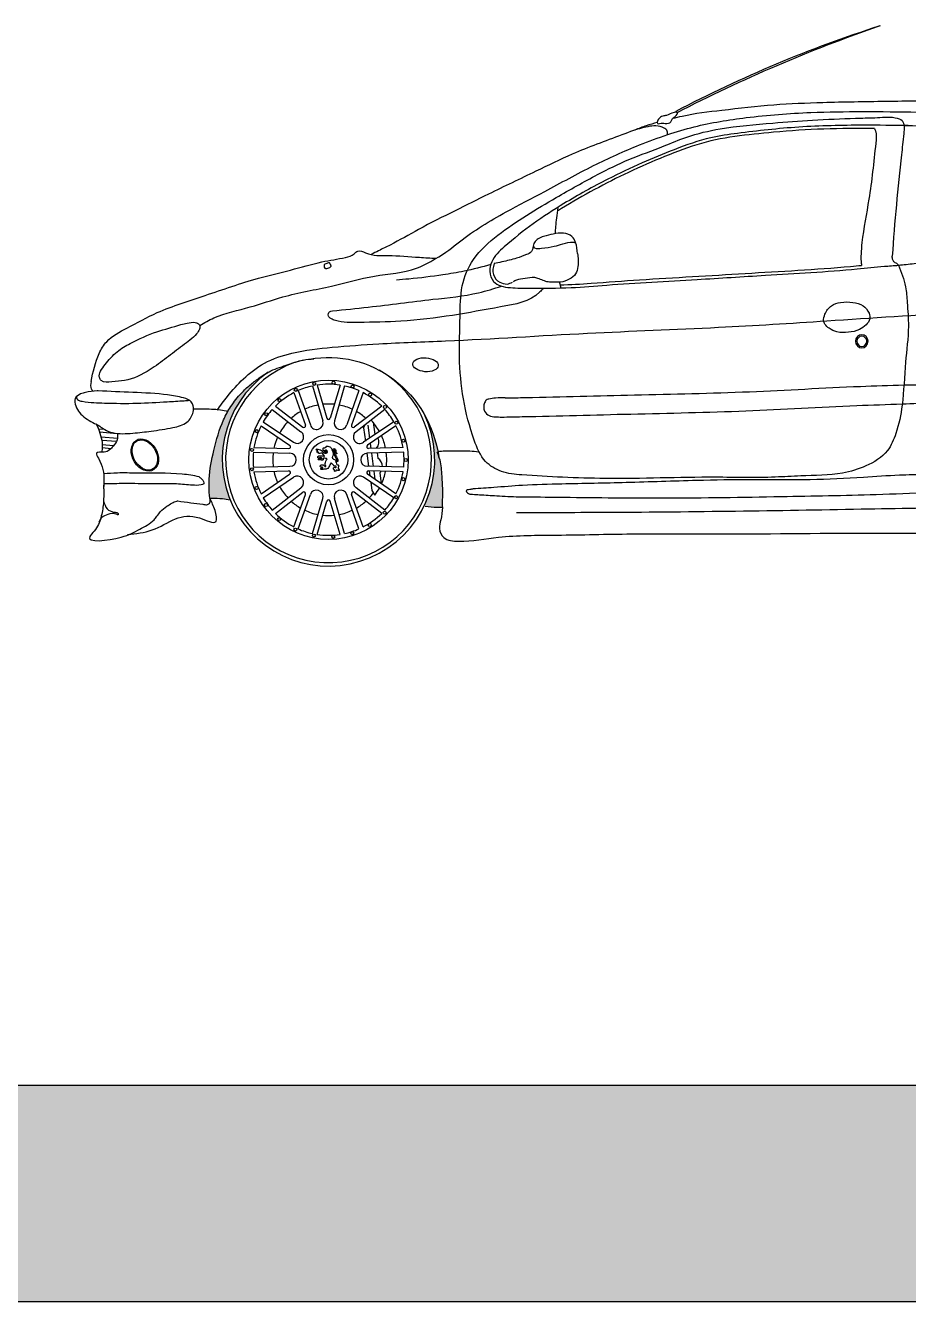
# Model space of a CAD drawing. Header units: millimetres. Extents: x 116290 to 180258, y 22146 to 121276.
# Drawn here: x 120616 to 123255, y 22146 to 25960 of the extents above; entities that cross this region are included whole.
import ezdxf

# ---------------------------------------------------------------- set-up
doc = ezdxf.new("R2010")
doc.units = ezdxf.units.MM
doc.layers.add('www.cad-blocks.net', color=7, linetype='Continuous')

# ---------------------------------------------------------------- blocks, each defined once
blk = doc.blocks.new('A$C3BB6344F')
h = blk.add_hatch(color=256)
h.paths.add_polyline_path([(448.5, 244.5), (444.6, 263.2), (441.9, 282.1), (440.2, 305.7), (440, 319.8), (440.2, 331.2), (442.3, 356.4), (447, 383.9), (455.4, 415.5), (465, 441.2), (470.7, 453.9), (478, 468.3), (488.8, 486.8), (499.6, 502.9), (514.2, 521.6), (526.9, 535.9), (544, 552.6), (561, 567), (576.4, 578.5), (566, 572.5), (558.5, 567.6), (542.8, 556.7), (525, 542.8), (507.6, 527.3), (487.7, 506.1), (475.4, 490.7), (461.6, 470.4), (446, 441.9), (437.5, 422.2), (428, 395), (420.8, 369.4), (413.8, 341), (408.3, 315.7), (403.9, 289.6), (401, 260.8), (400.7, 228.5), (401.4, 213.8), (402.4, 207.9), (404.3, 202.2), (407, 202.4), (415, 202.8), (422.4, 202.8), (433.7, 202.2), (446.3, 200.8), (455.4, 199.5), (463.5, 198.1), (458.8, 209.7), (453, 227.5)])
h.paths.add_polyline_path([(1097.8, 207.6), (1097.9, 223.4), (1097.6, 235.7), (1096.8, 255), (1095.8, 269.5), (1093.7, 294.4), (1090.8, 312.3), (1088.7, 320.7), (1086.5, 327.7), (1084.9, 337.8), (1081.4, 355.5), (1075.8, 377.3), (1068.8, 398.7), (1060.6, 419.5), (1053.1, 435.6), (1051.4, 438.2), (1051.7, 436.7), (1052.4, 435.4), (1055.3, 427.7), (1056.8, 423.6), (1059.3, 416.4), (1064.2, 399.8), (1068.7, 380.8), (1072.4, 358.3), (1074.2, 340.3), (1074.9, 326.6), (1074.7, 302.2), (1071.2, 268.1), (1065, 238.1), (1058.9, 217.5), (1051.5, 197.5), (1044.2, 180.9), (1046.3, 179.3), (1049, 178.9), (1057.4, 177.7), (1072.4, 176.2), (1083.2, 175.8), (1091.8, 175.9), (1097.6, 176.1), (1097.4, 180.7), (1097.4, 193)])
for p, q in [((709.5, 538.1), (740.1, 433.6)), ((723.1, 540.6), (752.2, 441.5)), ((791.9, 540.6), (762.8, 441.5)), ((805.5, 538.1), (774.9, 433.6)), ((654.2, 518.2), (688.9, 420.9)), ((666.7, 524.2), (703.3, 421.6)), ((848.3, 524.2), (811.7, 421.6)), ((860.8, 518.2), (826.1, 420.9)), ((589, 467.7), (675.2, 401.2)), ((598.6, 477.8), (680.4, 414.7)), ((916.4, 477.8), (834.6, 414.7)), ((926, 467.7), (839.8, 401.2)), ((562.6, 431.3), (652.5, 369.9)), ((862.4, 412.5), (867.1, 422.3)), ((952.4, 431.3), (862.5, 369.9)), ((874.7, 420.7), (879.8, 381.7)), ((891, 429.8), (895.9, 392.7)), ((69.1, 410.4), (86.8, 409)), ((73, 400.6), (126.2, 396.2)), ((77.5, 386.2), (126.6, 382.1)), ((556, 419.2), (641.3, 360.9)), ((862.4, 412.5), (867.6, 373.4)), ((959, 419.2), (873.7, 360.9)), ((79.6, 376.6), (123.9, 372.9)), ((81.2, 363.3), (115.3, 360.5)), ((81.3, 353.9), (107.7, 351.7)), ((534.7, 353.8), (638, 350.8)), ((980.3, 353.8), (877, 350.8)), ((881.8, 366.4), (883.8, 351)), ((901.1, 352.6), (901.2, 351.5)), ((532.9, 340), (641.8, 336.9)), ((872.3, 336.9), (877.4, 298.1)), ((982.1, 340), (873.2, 336.9)), ((885.6, 337.3), (890.8, 297.7)), ((903, 337.8), (905.1, 322)), ((532.9, 295), (641.8, 298.2)), ((534.7, 281.3), (638, 284.3)), ((556, 215.9), (641.3, 274.2)), ((982.1, 295), (873.2, 298.2)), ((959, 215.9), (873.7, 274.2)), ((980.3, 281.3), (877, 284.3)), ((879.2, 284.2), (881.2, 269.1)), ((892.6, 283.8), (895.8, 259.1)), ((910.8, 278.2), (915.1, 246)), ((562.6, 203.7), (652.5, 265.2)), ((589, 167.3), (675.2, 233.8)), ((926, 167.3), (839.8, 233.8)), ((952.4, 203.7), (862.5, 265.2)), ((883.6, 250.7), (886.9, 225.4)), ((598.6, 157.3), (680.4, 220.4)), ((654.2, 116.9), (688.9, 214.2)), ((666.7, 110.9), (703.3, 213.4)), ((709.5, 97), (740.1, 201.5)), ((723.1, 94.5), (752.2, 193.6)), ((791.9, 94.5), (762.8, 193.6)), ((805.5, 97), (774.9, 201.5)), ((848.3, 110.9), (811.7, 213.4)), ((860.8, 116.9), (826.1, 214.2)), ((916.4, 157.3), (834.6, 220.4)), ((886.9, 225.4), (896, 212.2))]:
    blk.add_line(p, q)
for centre, radius in [((757.5, 317.5), 238.2), ((714.8, 544.3), 4.53), ((772.6, 547.8), 4.53), ((829.4, 536.8), 4.53), ((610.9, 495.7), 4.53), ((659.8, 526.6), 4.53), ((881.7, 512.1), 4.53), ((571.1, 453.7), 4.53), ((926.1, 475.1), 4.53), ((960, 428.2), 4.53), ((543.1, 403), 4.53), ((757.5, 317.5), 75.1), ((528.6, 347.1), 4.53), ((757.5, 317.5), 57.5), ((981.2, 374.4), 4.53), ((988.3, 316.9), 4.53), ((528.5, 289.2), 4.53), ((542.7, 233.1), 4.53), ((980.9, 259.6), 4.53), ((959.4, 205.8), 4.53), ((570.4, 182.4), 4.53), ((925.3, 159.1), 4.53), ((609.9, 140.1), 4.53), ((880.7, 122.4), 4.53), ((658.7, 109), 4.53), ((713.7, 91), 4.53), ((771.4, 87.2), 4.53), ((828.2, 97.9), 4.53)]:
    blk.add_circle(centre, radius)
for centre, radius, start, end in [((757.5, 317.5), 307.6, 104.1651, 60.4731), ((757.5, 317.5), 317.6, 124.5853, 25.2487), ((757.5, 317.5), 225.7, 102.2808, 113.7192), ((757.5, 317.5), 225.7, 81.239, 98.761), ((757.5, 317.5), 225.7, 66.2808, 77.7192), ((757.5, 317.5), 225.7, 117.239, 134.761), ((757.5, 317.5), 225.7, 45.239, 62.761), ((757.5, 317.5), 225.7, 138.2808, 149.7192), ((757.5, 317.5), 166.7, 119.9524, 132.0476), ((757.5, 317.5), 166.7, 100.8355, 115.1645), ((757.5, 317.5), 166.7, 83.9524, 96.0476), ((757.5, 317.5), 166.7, 64.8355, 79.1645), ((757.5, 317.5), 166.7, 47.9524, 60.0476), ((757.5, 317.5), 225.7, 30.2808, 41.7192), ((757.5, 317.5), 166.7, 136.8355, 151.1645), ((683.7, 419.1), 5.52, 232.3508, 19.6492), ((721.7, 427.6), 19.4, 198, 288), ((721.7, 427.6), 19.4, 288, 18), ((757.5, 443), 5.52, 196.3508, 343.6492), ((793.3, 427.6), 19.4, 162, 252), ((793.3, 427.6), 19.4, 252, 342), ((831.3, 419.1), 5.52, 160.3508, 307.6492), ((757.5, 317.5), 174, 29.0691, 42.9309), ((757.5, 317.5), 225.7, 153.239, 170.761), ((757.5, 317.5), 166.7, 155.9524, 168.0476), ((663.9, 385.6), 19.4, 324, 54), ((851.1, 385.6), 19.4, 126, 216), ((879.6, 371.3), 28.5, 51.6536, 55.8865), ((879.6, 371.3), 28.5, 319.0312, 23.6071), ((757.5, 317.5), 174, 11.5129, 24.4871), ((757.5, 317.5), 225.7, 9.239, 26.761), ((638.2, 356.3), 5.52, 268.3508, 55.6492), ((663.9, 385.6), 19.4, 234, 324), ((851.1, 385.6), 19.4, 216, 306), ((876.8, 356.3), 5.52, 124.3508, 271.6492), ((757.5, 317.5), 225.7, 174.2808, 185.7192), ((757.5, 317.5), 166.7, 172.8355, 187.1645), ((641.8, 317.5), 19.4, 0, 90), ((641.8, 317.5), 19.4, 270, 360), ((873.2, 317.5), 19.4, 90, 180), ((873.2, 317.5), 19.4, 180, 270), ((890.1, 297.8), 28.5, 358.1905, 58.201), ((757.5, 317.5), 174, 353.0691, 6.9309), ((757.5, 317.5), 225.7, 354.2808, 5.7192), ((757.5, 317.5), 225.7, 189.239, 206.761), ((757.5, 317.5), 166.7, 191.9524, 204.0476), ((638.2, 278.8), 5.52, 304.3508, 91.6492), ((663.9, 249.5), 19.4, 36, 126), ((851.1, 249.5), 19.4, 54, 144), ((876.8, 278.8), 5.52, 88.3508, 235.6492), ((890.1, 297.8), 28.5, 316.7167, 329.2311), ((757.5, 317.5), 174, 335.5129, 348.4871), ((757.5, 317.5), 225.7, 333.239, 350.761), ((757.5, 317.5), 166.7, 208.8355, 223.1645), ((663.9, 249.5), 19.4, 306, 36), ((851.1, 249.5), 19.4, 144, 234), ((757.5, 317.5), 174, 322.7677, 330.9309), ((757.5, 317.5), 225.7, 210.2808, 221.7192), ((757.5, 317.5), 166.7, 227.9524, 240.0476), ((683.7, 216), 5.52, 340.3508, 127.6492), ((721.7, 207.5), 19.4, 72, 162), ((721.7, 207.5), 19.4, 342, 72), ((757.5, 192.1), 5.52, 16.3508, 163.6492), ((793.3, 207.5), 19.4, 108, 198), ((793.3, 207.5), 19.4, 18, 108), ((831.3, 216), 5.52, 52.3508, 199.6492), ((757.5, 317.5), 166.7, 299.9524, 312.0476), ((757.5, 317.5), 166.7, 316.8355, 323.5922), ((757.5, 317.5), 225.7, 318.2808, 329.7192), ((757.5, 317.5), 225.7, 225.239, 242.761), ((757.5, 317.5), 166.7, 244.8355, 259.1645), ((757.5, 317.5), 166.7, 280.8355, 295.1645), ((757.5, 317.5), 225.7, 297.239, 314.761), ((757.5, 317.5), 166.7, 263.9524, 276.0476), ((757.5, 317.5), 225.7, 246.2808, 257.7192), ((757.5, 317.5), 225.7, 261.239, 278.761), ((757.5, 317.5), 225.7, 282.2808, 293.7192)]:
    blk.add_arc(centre, radius, start, end)
at = {"extrusion": (0, 0, -1)}
for centre, major_axis, start_param, end_param in [((3556.8, -2279.4), (0, 4075), 5.816263, 5.984803), ((3879.3, -3022.1), (0, 4884.5), 5.82328, 5.96363), ((757.5, 276.7), (0, 346.6), 6.112815, 7.708258)]:
    blk.add_ellipse(centre, major_axis=major_axis, ratio=0.959877, start_param=start_param, end_param=end_param, dxfattribs=at)
for major_axis in [(0, 19.7), (0, 15.3)]:
    blk.add_ellipse((2351.4, 671.6), major_axis=major_axis, ratio=0.959877, dxfattribs=at)
for centre, major_axis, ratio, start_param, end_param in [((1047.3, 601.6), (-38.2, 2.9), 0.542482, 0.004368194724994279, 6.287553501904581), ((208.6, 331.7), (-24.7, 44.8), 0.725006, 0.056714, 6.339899)]:
    blk.add_ellipse(centre, major_axis=major_axis, ratio=ratio, start_param=start_param, end_param=end_param)
for points, knots in [([(3134, 1324.7), (3120.2, 1327.1), (3085.9, 1333), (2997.8, 1350.1), (2870.9, 1367.3), (2733.1, 1381.2), (2584.4, 1390.8), (2425.1, 1388.3), (2248.4, 1385.9), (2085.2, 1379.3), (1945.2, 1363.1), (1843.6, 1351.3), (1794.9, 1339.6), (1785.3, 1337.2)], [0, 0, 0, 0, 0.03388, 0.084444, 0.218048, 0.344664, 0.42105, 0.579932, 0.731759, 0.850568, 0.976761, 1.074341, 1.098331, 1.098331, 1.098331, 1.098331]), ([(1075.9, 918), (1108.4, 935.6), (1170, 989.3), (1277.4, 1054.5), (1414.1, 1124), (1544.5, 1196.7), (1667.8, 1252.3), (1768.7, 1289.7), (1874.3, 1321.1), (2017.5, 1344), (2185.8, 1357.1), (2356.8, 1358.7), (2553.8, 1357), (2747.7, 1351.7), (2933.5, 1338.5), (3036.4, 1322.5), (3090.3, 1309.4), (3098.2, 1307.5)], [0, 0, 0, 0, 0.06274, 0.195085, 0.300258, 0.432964, 0.554203, 0.6265, 0.693156, 0.820888, 0.977767, 1.103117, 1.236477, 1.456752, 1.574411, 1.689139, 1.708898, 1.708898, 1.708898, 1.708898]), ([(2460.8, 898.8), (2469.3, 877.8), (2483.6, 841.9), (2487.4, 779.5), (2493.5, 704.3), (2479, 602.3), (2476.6, 494.1), (2458.7, 404.9), (2428.4, 334.2), (2365.8, 296.6), (2277.4, 270.3), (2185, 270.9), (2058.7, 262.8), (1863.4, 268.1), (1651.7, 258.6), (1458.6, 264.8), (1355.3, 270), (1275.4, 277.8), (1218.3, 311.7), (1168.1, 433), (1144.2, 580.4), (1151.4, 735.3), (1150.6, 836.1), (1188.9, 926), (1290.1, 1014.2), (1418.9, 1091), (1550.2, 1165.3), (1657.2, 1218.3), (1748.2, 1249.5), (1836.7, 1287.7), (1945.8, 1312.6), (2072.2, 1323.1), (2207.3, 1334.1), (2309.1, 1337.6), (2371.2, 1339.4), (2390.4, 1340)], [0.001641, 0.001641, 0.001641, 0.001641, 0.05437, 0.091598, 0.14648, 0.230352, 0.330725, 0.39821, 0.442961, 0.506097, 0.56469, 0.666423, 0.728208, 0.872874, 1.14036, 1.24327, 1.342181, 1.392241, 1.43716, 1.493607, 1.690089, 1.783283, 1.855582, 1.923075, 2.004533, 2.170821, 2.284321, 2.367672, 2.458367, 2.516957, 2.600128, 2.728425, 2.825072, 2.929399, 2.976055, 2.976055, 2.976055, 2.976055]), ([(1740.4, 1323), (1739.4, 1327.2), (1743.2, 1337.8), (1755, 1345.2), (1772.7, 1346.7), (1783.1, 1355.4), (1805.4, 1358.5), (1794.3, 1341.3), (1783.4, 1338.3), (1781.3, 1322.7), (1762.1, 1322.3), (1752.3, 1325.7), (1740.9, 1320.8), (1740.4, 1323)], [0, 0, 0, 0, 0.0124384, 0.0281813, 0.0393161, 0.0638503, 0.0736773, 0.0873486, 0.0997936, 0.1081025, 0.1259986, 0.1424676, 0.149019, 0.149019, 0.149019, 0.149019]), ([(2390.4, 1340), (2400.6, 1340.8), (2421, 1342.2), (2447.9, 1341.9), (2480.5, 1332.1), (2475.7, 1281), (2461.6, 1155), (2448.9, 1027.6), (2442.3, 925.7)], [0, 0, 0, 0, 0.0247277, 0.0494555, 0.0672845, 0.0977116, 0.1473482, 0.3840714, 0.3840714, 0.3840714, 0.3840714]), ([(1771, 1289.5), (1770.8, 1294.3), (1769.7, 1304.6), (1743.8, 1318.7), (1696.2, 1312), (1608.1, 1278.7), (1496.9, 1238.6), (1366.3, 1174.1), (1249, 1118.7), (1132.4, 1060.1), (1033.5, 1011.2), (959.3, 967.5), (911.2, 944.5), (892.5, 934.7), (885.2, 930.8)], [0.0029383, 0.0029383, 0.0029383, 0.0029383, 0.0135032, 0.0265755, 0.0664685, 0.127257, 0.2550065, 0.3518371, 0.4783793, 0.5681223, 0.6664998, 0.744351, 0.775166, 0.7951163, 0.7951163, 0.7951163, 0.7951163]), ([(2489.5, 1316.5), (2445, 1317), (2336.1, 1318.2), (2165.6, 1314.8), (2014, 1298.1), (1888.3, 1280.6), (1794, 1246.5), (1691.7, 1204.5), (1581, 1152), (1472.3, 1091.5), (1367.6, 1024.6), (1296.5, 966.9), (1245.7, 920.4), (1236.9, 879.9), (1250.3, 839.2), (1303.9, 830.3), (1379.6, 830.3), (1477.1, 830.2), (1643.2, 844.8), (1837.1, 854.6), (2040.4, 868.1), (2200.1, 876.5), (2318.6, 886.2), (2405.7, 895.1), (2446.8, 897.9), (2460.8, 898.8)], [0, 0, 0, 0, 0.10843, 0.264559, 0.414046, 0.479029, 0.57221, 0.655351, 0.746715, 0.867409, 0.955203, 1.043569, 1.090058, 1.11235, 1.137253, 1.180615, 1.227312, 1.327965, 1.414218, 1.633397, 1.799241, 1.909534, 2.022184, 2.088078, 2.122232, 2.122232, 2.122232, 2.122232]), ([(2389, 1308.1), (2288.2, 1308.3), (2187.7, 1306.2), (2010.1, 1288.7), (1932, 1282.3), (1784.3, 1235.5), (1711.9, 1204.1), (1572.8, 1137.5), (1506.1, 1101), (1441.5, 1060.6)], [0.0814335, 0.0814335, 0.0814335, 0.0814335, 0.3266915, 0.3266915, 0.5165101, 0.5165101, 0.7063287, 0.7063287, 0.8899649, 0.8899649, 0.8899649, 0.8899649]), ([(1740.1, 1325.4), (1729, 1322.5), (1706.2, 1316.3), (1684.2, 1307.6), (1672.8, 1303)], [1.13606968, 1.13606968, 1.13606968, 1.13606968, 1.1637912, 1.19332612, 1.19332612, 1.19332612, 1.19332612]), ([(2389, 1308.1), (2390.2, 1305.6), (2396, 1291.9), (2388.1, 1216.9), (2377, 1109.1), (2354.3, 998.6), (2348.9, 936.7), (2348.6, 913.9), (2349.8, 902.9), (2350.3, 898.6)], [0.0020031, 0.0020031, 0.0020031, 0.0020031, 0.008562, 0.0366865, 0.1680277, 0.2704138, 0.2974854, 0.3132225, 0.3233229, 0.3233229, 0.3233229, 0.3233229]), ([(2477.5, 1316.6), (2511.5, 1316.2), (2594.3, 1315.1), (2710.4, 1306.8), (2816.3, 1293.5), (2892, 1279.9), (2946.3, 1262.6), (2980.7, 1233.4), (2999.2, 1190.2), (2996.6, 1142.9), (2987.2, 1094.1), (2977, 1039.2), (2965, 1009.9), (2946.3, 970), (2887, 947.2), (2818.6, 931.6), (2733.5, 924.6), (2651.4, 915), (2573.5, 911.2), (2511.1, 902.9), (2476.5, 900), (2460.8, 898.7)], [0, 0, 0, 0, 0.082607, 0.201194, 0.283026, 0.34105, 0.389878, 0.421775, 0.449559, 0.490237, 0.528159, 0.575076, 0.603434, 0.627668, 0.671191, 0.744163, 0.802628, 0.877157, 0.945523, 0.991917, 1.029985, 1.029985, 1.029985, 1.029985]), ([(1443.1, 1071.8), (1439.8, 1048.5), (1436.5, 1024.7), (1435.1, 1000.7), (1434.8, 993.6)], [0, 0, 0, 0, 0.03967992, 0.05613221, 0.05613221, 0.05613221, 0.05613221]), ([(1501.3, 934.3), (1500.5, 945.3), (1499.3, 963.6), (1485.1, 988.7), (1458.2, 997.4), (1429.2, 992.4), (1399.9, 986), (1372.7, 974), (1368.5, 953), (1365.2, 936.9), (1344.1, 928.7), (1322.7, 919.9), (1304.8, 916), (1297.1, 914.4)], [0, 0, 0, 0, 0.0316693, 0.0523733, 0.0793088, 0.1098189, 0.1394417, 0.172123, 0.1866697, 0.1995705, 0.2166966, 0.2480089, 0.2711833, 0.2711833, 0.2711833, 0.2711833]), ([(1369.1, 956.1), (1370.4, 954.2), (1376.4, 947.2), (1401.5, 951.1), (1428.3, 953.9), (1458.8, 963), (1481, 970.6), (1493.6, 966.6), (1496.5, 965.5)], [0.0047231, 0.0047231, 0.0047231, 0.0047231, 0.0100424, 0.027011, 0.0578189, 0.0794483, 0.104035, 0.1113947, 0.1113947, 0.1113947, 0.1113947]), ([(47.8, 551.3), (53.8, 580.2), (62.5, 622.9), (98.6, 681.9), (164.2, 715.9), (259.3, 767.8), (394.3, 809), (525.4, 857), (643.6, 883.1), (729.4, 909.5), (793.9, 918.4), (830.9, 928.3), (846.9, 946.9), (883.7, 925.9), (943.7, 930.3), (1014.7, 923), (1062.2, 920.8), (1078.5, 920)], [0, 0, 0, 0, 0.0684593, 0.1012313, 0.1591526, 0.2412368, 0.3640021, 0.4987977, 0.5791386, 0.6574309, 0.7153668, 0.7380889, 0.7486351, 0.7680872, 0.8233096, 0.8993854, 0.939112, 0.939112, 0.939112, 0.939112]), ([(372.6, 718.6), (386.5, 726.9), (433.4, 754.2), (520.7, 770.5), (635, 812), (761.4, 832.6), (892.3, 871.3), (998.7, 876.7), (1057, 906.3), (1075.4, 918), (1078.5, 920)], [0.0058123, 0.0058123, 0.0058123, 0.0058123, 0.0445156, 0.1360801, 0.2181084, 0.3388695, 0.4455689, 0.549084, 0.5925664, 0.6014621, 0.6014621, 0.6014621, 0.6014621]), ([(1501.3, 934.3), (1502.4, 928), (1504.6, 915.1), (1503.4, 894.3), (1498.4, 870.5), (1476.1, 856.1), (1454.1, 846.9), (1433.8, 848.9), (1417.7, 847.5), (1402.2, 852), (1388, 858), (1368.7, 864.5), (1345.9, 858), (1323.1, 858.2), (1312.4, 851.3), (1309.3, 849.3)], [0, 0, 0, 0, 0.0184073, 0.0375167, 0.0602951, 0.0844344, 0.1118974, 0.1301367, 0.1449018, 0.1600695, 0.1776541, 0.1911366, 0.2199163, 0.2463312, 0.2572116, 0.2572116, 0.2572116, 0.2572116]), ([(2461.5, 896.9), (2460.8, 899.1), (2458.3, 904.6), (2448.6, 906.2), (2443.4, 915.7), (2442.4, 922), (2442.3, 925.7)], [0.0027113, 0.0027113, 0.0027113, 0.0027113, 0.00779389, 0.01689477, 0.02326632, 0.03175006, 0.03175006, 0.03175006, 0.03175006]), ([(765, 896), (763.3, 892.6), (756.8, 891.9), (750.4, 887.8), (747.6, 889.9), (744.7, 891.1), (744.6, 895.6), (743.6, 901.2), (749.6, 903.6), (754.2, 905.1), (760.6, 908.1), (762.1, 903.3), (763.9, 900.8), (764.6, 898.9), (765.2, 897.2), (765.2, 896.4), (765, 896)], [0, 0, 0, 0, 0.01104914, 0.01733658, 0.01949992, 0.0207353, 0.02669154, 0.03018667, 0.0358441, 0.04208958, 0.04733893, 0.05191555, 0.05351608, 0.05664671, 0.05752234, 0.05879912, 0.05879912, 0.05879912, 0.05879912]), ([(1242.1, 900.8), (1215.7, 893.8), (1168.6, 881.4), (1086.8, 867.9), (1019.3, 859.4), (972.7, 855.7), (960.2, 854.7)], [0.0023467, 0.0023467, 0.0023467, 0.0023467, 0.0686168, 0.1203147, 0.2034476, 0.233899, 0.233899, 0.233899, 0.233899]), ([(1252.5, 903.7), (1244.3, 882.6), (1249.6, 856.7), (1275.9, 845.2), (1283.2, 843.4), (1290.9, 842.2)], [1.09149085, 1.09149085, 1.09149085, 1.09149085, 1.15337604, 1.15337604, 1.17246805, 1.17246805, 1.17246805, 1.17246805]), ([(1449.5, 840.3), (1480.5, 841.2), (1511.5, 842.7), (1590.4, 848.8), (1638.7, 852.5), (1792.2, 862.1), (1897.5, 868), (2108, 881), (2213.2, 886.1), (2328.7, 896.6), (2339.5, 897.6), (2350.3, 898.6)], [1.3014433, 1.3014433, 1.3014433, 1.3014433, 1.3768429, 1.3768429, 1.4943147, 1.4943147, 1.7505419, 1.7505419, 2.0067691, 2.0067691, 2.032994, 2.032994, 2.032994, 2.032994]), ([(768.9, 762.8), (804.8, 766.2), (905.1, 776.1), (1050.2, 796.5), (1185, 808.4), (1251.8, 829.1), (1274.4, 836.6)], [0.0055861, 0.0055861, 0.0055861, 0.0055861, 0.0930272, 0.2504083, 0.362235, 0.4198338, 0.4198338, 0.4198338, 0.4198338]), ([(1399.1, 830.3), (1395.9, 826.4), (1364.9, 790.2), (1261.8, 773.4), (1126.2, 747.1), (983.4, 730), (867.3, 728.1), (798.4, 727.2), (773.8, 734.9), (771.8, 735.6)], [0.0062226, 0.0062226, 0.0062226, 0.0062226, 0.0181756, 0.1194494, 0.2373778, 0.3634582, 0.464687, 0.522253, 0.5274199, 0.5274199, 0.5274199, 0.5274199]), ([(424.5, 465.7), (434.6, 479.5), (458.8, 512.4), (503.3, 562.7), (566.6, 611.9), (658.9, 642.4), (774.5, 655), (927.8, 666.3), (1182.5, 674.5), (1520.7, 697.5), (1900.8, 710.6), (2273.1, 734.2), (2623.6, 758.5), (2949.5, 768.6), (3193.5, 795.8), (3398.5, 800.1), (3545, 792.2), (3646.8, 785.4), (3678.7, 776.4), (3686.4, 774.1)], [0, 0, 0, 0, 0.040473, 0.09676, 0.159229, 0.22996, 0.328711, 0.441449, 0.603548, 0.947988, 1.26533, 1.527909, 1.854542, 2.11917, 2.320185, 2.4506, 2.616813, 2.677591, 2.697114, 2.697114, 2.697114, 2.697114]), ([(2236.5, 732.1), (2237.5, 739), (2240.6, 756.6), (2258.2, 780.6), (2290.5, 790.1), (2322.9, 789.5), (2355.6, 781.7), (2373, 760.2), (2377.7, 736.6), (2363.4, 719.4), (2342.6, 702.8), (2311.1, 698.5), (2279.3, 696.5), (2255.6, 708.1), (2241.7, 720.3), (2237.9, 728.9), (2236.7, 732.1)], [0.0029515, 0.0029515, 0.0029515, 0.0029515, 0.019154, 0.0444826, 0.0681378, 0.0976968, 0.1236411, 0.1463362, 0.1597179, 0.175797, 0.195239, 0.223046, 0.2508018, 0.2713177, 0.2853942, 0.2934528, 0.2934528, 0.2934528, 0.2934528]), ([(315.8, 721.6), (292.2, 713.8), (239.9, 701.3), (176.6, 672.7), (122.8, 641.4), (95.2, 609.9), (76.5, 584.9), (70, 566.1), (81.8, 546.3), (113.4, 551.7), (162, 552.7), (219, 581.6), (273.4, 621.7), (319.6, 657.6), (355.6, 683.6), (372.4, 706), (374.2, 723.7), (354.9, 730.4), (336.6, 726.3), (322.2, 723.6), (315.8, 721.6)], [0, 0, 0, 0, 0.0742657, 0.160568, 0.2061963, 0.2578056, 0.2810757, 0.29908, 0.3098959, 0.341669, 0.379902, 0.4622785, 0.5217252, 0.5814805, 0.6355298, 0.6509663, 0.6639475, 0.678472, 0.7017488, 0.7218455, 0.7218455, 0.7218455, 0.7218455]), ([(771.8, 735.6), (769.5, 736.8), (764, 739.9), (756.1, 745.4), (756.1, 754.9), (761.1, 761.3), (765.9, 762.4), (768.9, 762.8)], [0.00651883, 0.00651883, 0.00651883, 0.00651883, 0.01285997, 0.02146369, 0.02772575, 0.03244476, 0.03949, 0.03949, 0.03949, 0.03949]), ([(400.8, 224), (400.6, 236), (399.9, 277), (414.8, 348.9), (434.6, 423), (465.8, 479.2), (492.9, 513.8), (521.9, 541), (551.2, 563.4), (588.5, 587.1), (634.4, 600.7), (676.6, 616.5), (702.8, 618.4), (713.7, 619.2)], [0, 0, 0, 0, 0.0345251, 0.1178427, 0.2104224, 0.2544919, 0.303845, 0.3382645, 0.3713773, 0.4128834, 0.4681905, 0.5140037, 0.5466172, 0.5466172, 0.5466172, 0.5466172]), ([(47.8, 551.3), (46.5, 543.2), (44.7, 531.9), (51.8, 524.7), (54.1, 522.7)], [0, 0, 0, 0, 0.01720367, 0.02414117, 0.02414117, 0.02414117, 0.02414117]), ([(1285.9, 502.4), (1306.3, 502.8), (1434.8, 505.3), (1678.1, 512.2), (2011.7, 518.3), (2280, 535.3), (2433.9, 540), (2477.3, 541.3)], [0, 0, 0, 0, 0.0494917, 0.3125442, 0.5916729, 0.8602974, 0.9658497, 0.9658497, 0.9658497, 0.9658497]), ([(2472.3, 484.3), (2502.6, 486), (2572.8, 489.9), (2672.5, 495.3), (2751.2, 498), (2796.2, 500.6), (2818.7, 504.8), (2833.5, 516.6), (2842.8, 530.4), (2838.6, 546.6), (2820.3, 550.8), (2806.3, 551.8), (2797.7, 551.7), (2795.9, 551.6)], [0, 0, 0, 0, 0.0910254, 0.2109563, 0.2998253, 0.326703, 0.3467086, 0.3669826, 0.3817763, 0.391583, 0.4099317, 0.4304828, 0.4357614, 0.4357614, 0.4357614, 0.4357614]), ([(2477.3, 541.3), (2509, 541.8), (2585.4, 542.9), (2691.6, 548.8), (2766.1, 550.8), (2795.9, 551.6)], [0, 0, 0, 0, 0.095246, 0.2292423, 0.3187659, 0.3187659, 0.3187659, 0.3187659]), ([(68.6, 523.4), (103.3, 521.7), (172.4, 519.1), (258.9, 514.9), (316.3, 505.5), (346.2, 495.6), (354.7, 477), (354.1, 453.9), (334.2, 423.5), (285.2, 411.3), (231.1, 403.3), (171, 396.5), (123.4, 393.5), (90.1, 405.5), (72.6, 419.6), (51.9, 428.5), (31.1, 441.1), (13.2, 457.8), (1, 477), (-3.6, 502.4), (14.9, 514.8), (37.2, 520.8), (55, 523.2), (67.6, 523.5), (68.6, 523.4)], [0, 0, 0, 0, 0.1040784, 0.2083167, 0.2567579, 0.2825891, 0.2954973, 0.3128122, 0.3472407, 0.3920313, 0.4578042, 0.5129896, 0.5736666, 0.5983436, 0.616497, 0.6397797, 0.6650379, 0.6885389, 0.7105697, 0.7322615, 0.7527807, 0.7678583, 0.8027903, 0.8056789, 0.8056789, 0.8056789, 0.8056789]), ([(4.1, 506), (4.7, 502.5), (7.1, 494.6), (41.2, 488.8), (96.8, 486.6), (183.4, 485.2), (262.1, 490.2), (314.3, 493.2), (336.4, 494.9), (341.7, 495.3)], [0.0045632, 0.0045632, 0.0045632, 0.0045632, 0.0122659, 0.0242228, 0.0783824, 0.1569543, 0.2302035, 0.2710356, 0.2840051, 0.2840051, 0.2840051, 0.2840051]), ([(1285.9, 502.4), (1276.2, 502.5), (1259.7, 502.7), (1241.8, 500), (1229.1, 497.7), (1220.8, 484.2), (1220.1, 463.1), (1237.1, 447), (1256.4, 445.9), (1269, 445.4), (1275.1, 445.2)], [0, 0, 0, 0, 0.0291433, 0.0490829, 0.0548729, 0.0668073, 0.0910284, 0.1094895, 0.1291726, 0.1474641, 0.1474641, 0.1474641, 0.1474641]), ([(354.2, 469.5), (362.8, 469.5), (389.6, 469.5), (424.3, 469.7), (449.4, 464.1), (456.8, 462.3)], [0.00142918, 0.00142918, 0.00142918, 0.00142918, 0.02252544, 0.06659995, 0.08500991, 0.08500991, 0.08500991, 0.08500991]), ([(1275.1, 445.2), (1295.4, 445.6), (1424, 448.1), (1667.3, 455.1), (2000.8, 461.1), (2271.1, 478.2), (2426.9, 482.9), (2472.3, 484.3)], [0, 0, 0, 0, 0.0494917, 0.3125442, 0.5916729, 0.8602974, 0.9705823, 0.9705823, 0.9705823, 0.9705823]), ([(62.2, 425.6), (66.7, 416.3), (74.8, 398.3), (81.2, 372.1), (81.8, 352.4), (79.6, 342.9), (78.8, 340.1)], [0.0069206, 0.0069206, 0.0069206, 0.0069206, 0.03127126, 0.05332832, 0.06959326, 0.07635026, 0.07635026, 0.07635026, 0.07635026]), ([(126.1, 396.7), (127, 389.8), (127.9, 375.6), (111.2, 355.6), (94.8, 335.7), (57.2, 343.7), (82.4, 301.4), (87.6, 273.2), (85, 235.6), (85.6, 226.4)], [0.0035438, 0.0035438, 0.0035438, 0.0035438, 0.019002, 0.0361352, 0.0618444, 0.0810122, 0.093805, 0.1476717, 0.1675132, 0.1675132, 0.1675132, 0.1675132]), ([(183.5, 373), (173.7, 366.5), (168.6, 352.1), (175, 312.4), (196.6, 288.8), (235.1, 284.3), (249.3, 302.1), (243.1, 349.2), (222.1, 373.5), (195.5, 377.8), (188.8, 376.5), (183.5, 373)], [0, 0, 0, 0, 1.052124, 1.052124, 2.604761, 2.604761, 4.157399, 4.157399, 5.710037, 5.710037, 6.283185, 6.283185, 6.283185, 6.283185]), ([(744.5, 329.7), (742.2, 333.7), (738.2, 341), (729.3, 334.2), (726.1, 338.5), (728.8, 340.1), (725.2, 340.9), (722.2, 339.6), (722.6, 343.6), (727, 345.8), (721.9, 345.2), (720.6, 347.7), (721.8, 350.6), (727.5, 349), (733.7, 348.4), (739.2, 342.7), (743.3, 337.7), (747.8, 336.9), (750, 336.9), (750.5, 336.9)], [0, 0, 0, 0, 0.01126101, 0.02034275, 0.02196095, 0.02377042, 0.02606042, 0.02895734, 0.03151549, 0.03458667, 0.03792506, 0.04003505, 0.0419835, 0.04596676, 0.05422371, 0.0619192, 0.06832286, 0.07315385, 0.07484256, 0.07484256, 0.07484256, 0.07484256]), ([(779.9, 315.1), (778.7, 316.2), (776.2, 318.3), (771.8, 318.9), (768.9, 322.8), (771.3, 329.2), (773, 337.6), (768.9, 346.4), (764.9, 355.7), (756.3, 357.7), (751.3, 357.1), (748.6, 356), (749.3, 353.3), (746.4, 353.2), (744.6, 351.1), (741.1, 352.8), (739.6, 348.3), (741.9, 344.5), (746.4, 344.8), (748.7, 347.6), (752.4, 346.5), (753, 344.5), (753.1, 343.3)], [0, 0, 0, 0, 0.00467723, 0.00979473, 0.0122591, 0.01828005, 0.02814277, 0.03770909, 0.04665835, 0.05709429, 0.06058153, 0.06254199, 0.06456709, 0.06651946, 0.06935667, 0.07208216, 0.07548577, 0.07971135, 0.083704, 0.08687461, 0.08968892, 0.09309825, 0.09309825, 0.09309825, 0.09309825]), ([(753.1, 343.3), (752.1, 343.2), (749.7, 343), (747.4, 343), (743.5, 343.3), (746.2, 340.8), (749.2, 342), (751.8, 341.8), (753.2, 341.7)], [0.00070841, 0.00070841, 0.00070841, 0.00070841, 0.00358795, 0.00796434, 0.00963298, 0.01124526, 0.0150069, 0.01915162, 0.01915162, 0.01915162, 0.01915162]), ([(1084.1, 342.5), (1091.2, 343.2), (1114.4, 345.2), (1155, 343.6), (1189.4, 344.6), (1207, 341.1), (1207.6, 341)], [0.0094709, 0.0094709, 0.0094709, 0.0094709, 0.0268674, 0.0659138, 0.1083657, 0.1096771, 0.1096771, 0.1096771, 0.1096771]), ([(753.2, 341.7), (753.2, 341.5), (753.3, 340), (753.7, 338), (751.5, 336.9), (750.4, 336.9), (749.8, 336.9)], [0.094531943, 0.094531943, 0.094531943, 0.094531943, 0.095138104, 0.09841845, 0.099879776, 0.101701771, 0.101701771, 0.101701771, 0.101701771]), ([(1080.8, 341.5), (1083.5, 335.2), (1092.2, 314.5), (1096.3, 268.1), (1098.9, 218), (1096.9, 184.1), (1097.9, 172.4), (1098, 171.6)], [0, 0, 0, 0, 0.0195432, 0.0648818, 0.1326591, 0.1628975, 0.1649865, 0.1649865, 0.1649865, 0.1649865]), ([(370.8, 266.4), (354.2, 270.2), (292, 279.9), (209.4, 276.1), (132.4, 279.1), (99, 276.5), (85.2, 275.3)], [0, 0, 0, 0, 0.0410488, 0.1507421, 0.1986707, 0.2321684, 0.2321684, 0.2321684, 0.2321684]), ([(2722.5, 259.5), (2714.2, 261.2), (2698.3, 265.9), (2668.8, 280.3), (2614.7, 277.9), (2544.9, 273.4), (2453.8, 271.7), (2339.2, 262.8), (2191, 256), (2025.1, 258.9), (1841.5, 255.6), (1653.5, 248.8), (1479.7, 245.8), (1347.8, 242.6), (1259.4, 235), (1210.1, 231.9), (1189.5, 230.5)], [0.041251, 0.041251, 0.041251, 0.041251, 0.061869, 0.081151, 0.119588, 0.189715, 0.253055, 0.340384, 0.469176, 0.61343, 0.743741, 0.915348, 1.070736, 1.16627, 1.236025, 1.286295, 1.286295, 1.286295, 1.286295]), ([(85.2, 241.8), (85.7, 223.4), (86.5, 190.8), (78.2, 143), (65.4, 110.6), (18.5, 66.6), (141.3, 80.4), (187.9, 108), (228.9, 127.9), (242.1, 145.1), (244.8, 148.8)], [0, 0, 0, 0, 0.055165, 0.0980471, 0.1428237, 0.1641053, 0.2578604, 0.3188298, 0.3698942, 0.3836489, 0.3836489, 0.3836489, 0.3836489]), ([(370.8, 266.4), (373.4, 264.6), (380, 260.2), (389, 244.9), (369.5, 240.6), (344.3, 241.5), (293.7, 247.3), (226.3, 244.6), (155, 247.3), (106.1, 245.4), (85.6, 245.3)], [0, 0, 0, 0, 0.0081568, 0.0204191, 0.0269088, 0.0481309, 0.0870418, 0.1470537, 0.2131427, 0.2629889, 0.2629889, 0.2629889, 0.2629889]), ([(1189.5, 230.5), (1186.6, 229.9), (1180.3, 228.6), (1165.7, 226.8), (1175, 214.6), (1189.8, 214.5), (1219, 212.3), (1265.3, 209.8), (1311.8, 206.6), (1341.4, 206.8), (1348.8, 206.8)], [0, 0, 0, 0, 0.0099589, 0.0215388, 0.0280209, 0.0441662, 0.0651884, 0.1162474, 0.182877, 0.2050643, 0.2050643, 0.2050643, 0.2050643]), ([(244.8, 148.8), (248.5, 153.2), (256.3, 165.7), (276.7, 180.2), (294.5, 192.2), (306, 194.4), (306.8, 194.5)], [0.13255115, 0.13255115, 0.13255115, 0.13255115, 0.14609062, 0.16566633, 0.19301581, 0.19492748, 0.19492748, 0.19492748, 0.19492748]), ([(306.8, 194.5), (319.7, 192.8), (345.1, 189.1), (370.1, 186.1), (382.3, 184.6)], [0.36264786, 0.36264786, 0.36264786, 0.36264786, 0.39401556, 0.42394726, 0.42394726, 0.42394726, 0.42394726]), ([(382.3, 184.6), (385.8, 183.7), (392.5, 182.1), (408, 188.2), (401.6, 206.9), (400.8, 219.7), (400.8, 224)], [0, 0, 0, 0, 0.0089282, 0.01659399, 0.03469765, 0.04455287, 0.04455287, 0.04455287, 0.04455287]), ([(403.5, 202.1), (405.5, 202.3), (417.7, 203.2), (437.9, 202.3), (455.8, 199.4), (463.5, 198.1)], [0.00484179, 0.00484179, 0.00484179, 0.00484179, 0.00956034, 0.03471455, 0.05361405, 0.05361405, 0.05361405, 0.05361405]), ([(1348.8, 206.8), (1386.2, 206.4), (1524.2, 204.9), (1778, 202), (2088.9, 207.2), (2352.6, 212), (2534.5, 218.9), (2659.8, 225.8), (2733, 224.4), (2771.9, 224.4), (2772.9, 224.4)], [0, 0, 0, 0, 0.091006, 0.335372, 0.616971, 0.846818, 0.976372, 1.059544, 1.151786, 1.154133, 1.154133, 1.154133, 1.154133]), ([(1046.3, 179.3), (1058.1, 177.5), (1075.2, 175.3), (1092.4, 175.9), (1097.6, 176.2)], [0.00596186, 0.00596186, 0.00596186, 0.00596186, 0.0349211, 0.04773332, 0.04773332, 0.04773332, 0.04773332]), ([(1319.3, 160), (1412.4, 160.2), (1755.9, 160.7), (2207.5, 167.3), (2592.8, 175.2), (2730.3, 173.1), (2759.6, 173.9), (2762.6, 174)], [0, 0, 0, 0, 0.226251, 0.834793, 1.098393, 1.162238, 1.169515, 1.169515, 1.169515, 1.169515])]:
    blk.add_open_spline(points, degree=3, knots=knots)
for points in [[(1298.5, 914), (1283.2, 910.6), (1267.8, 907.1), (1252.5, 903.7)], [(1290.9, 842.2), (1296.3, 844.1), (1301.7, 846), (1307.1, 847.9)], [(1447, 848.2), (1447.8, 845.5), (1448.6, 842.9), (1451.4, 831.5)]]:
    blk.add_open_spline(points, degree=3)
for points in [[(771.4, 340), (771.5, 343.3), (772.2, 349.2), (774.2, 351), (778.6, 348.5), (779.3, 343.6), (780.1, 339.4), (782, 336.8), (782, 335.7), (780.5, 335.7), (778.4, 338.6), (777.9, 343.1), (777.3, 346.3), (775.8, 347.6), (774.4, 346.9), (774.4, 340.4), (781.2, 325.9), (785.1, 317.6), (784.9, 312.4), (782.2, 311.8), (778.4, 312.2)], [(753.5, 320.1), (749.5, 321.8), (741.2, 320.5), (741.2, 317.5), (736.8, 316.7), (730.4, 317.1), (726.6, 317.7), (730.8, 321.3), (738.5, 321.3), (736.5, 323.7), (728.9, 322.6), (725.7, 323.7), (725.7, 327.3), (731.5, 329.2), (739.9, 329), (745.4, 328.3), (744.5, 329.7)], [(765.1, 308.4), (761.3, 302.3), (755.2, 291.9), (750.3, 289.2), (742.9, 289), (734.4, 289.8), (735.7, 292.8), (740.8, 293.6), (738.9, 295.7), (734.6, 295.7), (732.9, 297.2), (734.2, 301.2), (737.8, 302.3), (744, 300.8), (746.7, 297.9), (749.9, 297.9), (748.8, 300.4), (747.1, 302.3), (747.8, 305.9)], [(747.8, 305.9), (749.9, 313.7), (753.5, 320.1)], [(778.4, 312.2), (781.6, 305.7), (784, 302.1), (786.7, 302.7), (787.4, 299.3), (787.4, 290.7), (790.1, 286), (787.6, 285.6), (782.9, 286), (780, 286.4), (779.1, 283.3), (775.5, 283.7), (775.7, 287.5), (773, 287.5), (772.1, 291.7), (773.6, 295.1), (779.1, 294.9), (780.6, 296.8), (777.2, 298.5), (774.5, 298.1), (773, 300.6), (767.9, 305.7), (765.1, 308.4)], [(771.7, 338.2), (773.9, 334.9), (777.5, 326.7), (780.8, 320.1), (781.8, 316.2), (781.2, 314.8), (780.4, 314.8), (779.9, 315.1)], [(85.4, 194.1), (96.2, 170.7), (114.3, 161.3), (119.7, 160.6), (128.4, 156.6), (128.4, 153.2), (125.7, 153.9), (97.5, 153.9), (80.1, 145.2), (71.3, 131.1)], [(157, 94.4), (230.2, 107.8), (300.3, 140.6), (372, 143.6), (421.2, 133.1), (418.3, 166), (403.3, 200.3)], [(1098.3, 174.8), (1093.2, 138.4), (1088.8, 112.1), (1102, 85.1), (1145.8, 74.1), (1265.5, 85.8), (1439.3, 92.4), (1663.5, 96), (1929.4, 95.8), (2405.4, 98.6), (2584.6, 98.6), (2716.2, 95.8), (2775, 87.4), (2833.8, 76.2), (2873, 79), (2862.3, 134.6), (2855.4, 161.2), (2854.6, 187.8), (2856.2, 202.3)]]:
    blk.add_spline(points, degree=3)
blk = doc.blocks.new('FORMAT')
at = {"true_color": 0x546d8e}
h = blk.add_hatch(color=155, dxfattribs=at)
h.set_gradient(color1=(68, 68, 68), color2=(84, 109, 142), tint=1)
h.paths.add_polyline_path([(120018.9, 22792.2), (120018.9, 22146), (180258.2, 22146), (180258.2, 22792.2)])
at = {"color": 155, "true_color": 0x546d8e}
for p, q in [((120018.9, 22792.2), (180258.2, 22792.2)), ((120018.9, 22146), (180258.2, 22146))]:
    blk.add_line(p, q, dxfattribs=at)

msp = doc.modelspace()

# ---------------------------------------------------------------- block references
msp.add_blockref('A$C3BB6344F', (120764.6, 24344.4))
at = {"layer": 'www.cad-blocks.net'}
msp.add_blockref('FORMAT', (0, 0), dxfattribs=at)

doc.saveas('drawing.dxf')
